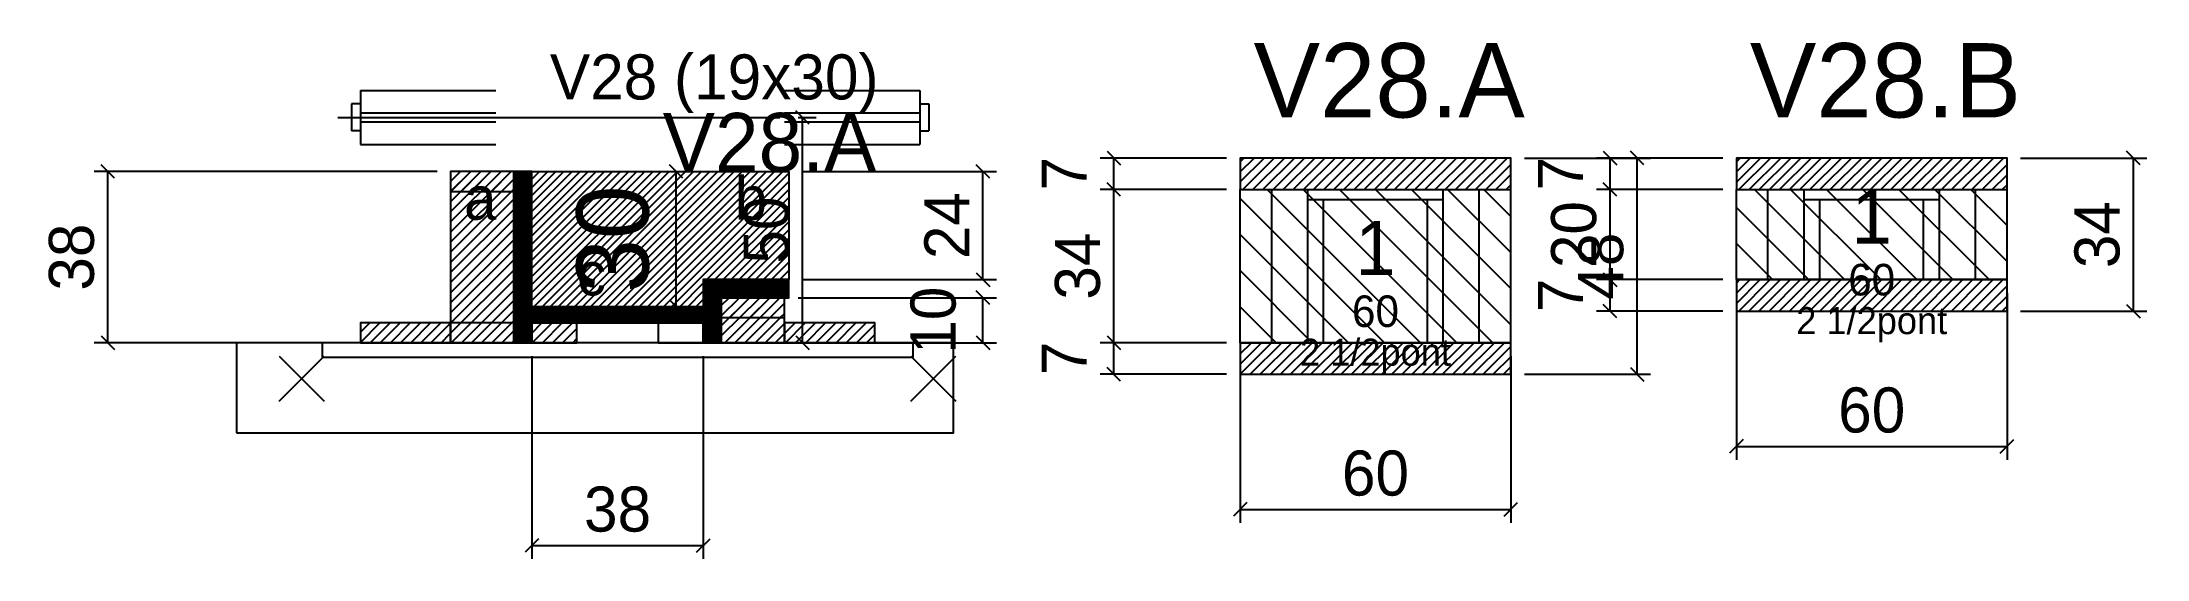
# Model space of a CAD drawing. Extents: x -69 to 398, y -82 to 33.
import ezdxf
from ezdxf.enums import TextEntityAlignment as Align

# ---------------------------------------------------------------- set-up
doc = ezdxf.new("R2010")
doc.units = 0
for name, color, linetype in [('5', 5, 'Continuous'), ('barrote', 126, 'Continuous'), ('CONCRETO', 251, 'Continuous'), ('COTA', 241, 'Continuous'), ('Cota Seção (2x)', 241, 'Continuous'), ('detalhes', 7, 'Continuous'), ('Hachura', 251, 'Continuous'), ('Madeira', 126, 'Continuous'), ('NOMENCLATURA', 7, 'Continuous'), ('Painéis', 200, 'Continuous'), ('presilha', 224, 'Continuous'), ('Reaproveitamento', 30, 'Continuous'), ('SARR_2.2x7', 40, 'Continuous'), ('SARR_3.5x7', 81, 'Continuous'), ('SCO-___-LAJ', 224, 'Continuous'), ('TENSOR', 224, 'Continuous'), ('texto', 7, 'Continuous'), ('Texto Seção', 7, 'Continuous')]:
    doc.layers.add(name, color=color, linetype=linetype)
doc.dimstyles.new('PAINEL', dxfattribs={"dimtxt": 10, "dimasz": 3, "dimexe": 3, "dimexo": 3, "dimgap": 3, "dimtad": 1, "dimblk": 'OBLIQUE', "dimblk1": 'OBLIQUE', "dimcen": 2.5, "dimclrd": 4, "dimclre": 4, "dimclrt": 240, "dimazin": 3, "dimtfac": 1, "dimtmove": 0, "dimatfit": 3})
doc.dimstyles.new('SECAO2X', dxfattribs={"dimtxt": 16, "dimasz": 3, "dimexe": 3, "dimexo": 3, "dimgap": 3, "dimtad": 1, "dimblk": 'OBLIQUE', "dimblk1": 'OBLIQUE', "dimcen": 2.5, "dimclrd": 4, "dimclre": 4, "dimclrt": 240, "dimazin": 3, "dimtfac": 1, "dimtmove": 0, "dimatfit": 3})

# ---------------------------------------------------------------- blocks, each defined once
blk = doc.blocks.new('_OBLIQUE')
at = {"color": 0, "linetype": 'BYBLOCK'}
blk.add_line((-0.5, -0.5), (0.5, 0.5), dxfattribs=at)

msp = doc.modelspace()

# ---------------------------------------------------------------- hatches: boundary and pattern name
at = {"layer": 'COTA'}
h = msp.add_hatch(dxfattribs=at)
h.set_pattern_fill('ANSI31', scale=0.5)
h.paths.add_polyline_path([(197, 0), (257, 0), (257, 7), (197, 7)])
h = msp.add_hatch(dxfattribs=at)
h.set_pattern_fill('ANSI31', scale=0.5)
h.paths.add_polyline_path([(307, 0), (367, 0), (367, 7), (307, 7)])
h = msp.add_hatch(dxfattribs=at)
h.set_pattern_fill('ANSI31', scale=0.4)
h.paths.add_polyline_path([(40, -26), (40, 4), (97, 4), (97, -20), (78, -20), (78, -26)])
h = msp.add_hatch(dxfattribs=at)
h.set_pattern_fill('ANSI31', scale=0.5)
h.paths.add_polyline_path([(307, -27), (367, -27), (367, -20), (307, -20)])
h = msp.add_hatch(dxfattribs=at)
h.set_pattern_fill('ANSI31', scale=0.5)
h.paths.add_polyline_path([(197, -41), (257, -41), (257, -34), (197, -34)])
at = {"layer": 'Hachura'}
h = msp.add_hatch(dxfattribs=at)
h.set_pattern_fill('ANSI31', scale=0.5)
h.paths.add_polyline_path([(22, -34), (36, -34), (36, 4), (22, 4)])
h = msp.add_hatch(dxfattribs=at)
h.set_pattern_fill('ANSI31', scale=0.5)
h.paths.add_polyline_path([(22, -0.4), (36, -0.4), (36, 4), (22, 4)])
h = msp.add_hatch(dxfattribs=at)
h.set_pattern_fill('SOLID')
h.paths.add_polyline_path([(36, -34), (40, -34), (40, 4), (36, 4)])
h = msp.add_hatch(dxfattribs=at)
h.set_pattern_fill('SOLID')
h.paths.add_polyline_path([(78, -24), (97, -24), (97, -20), (78, -20)])
h = msp.add_hatch(dxfattribs=at)
h.set_pattern_fill('SOLID')
h.paths.add_polyline_path([(40, -29.6), (78, -29.6), (78, -26), (40, -26)])
h = msp.add_hatch(dxfattribs=at)
h.set_pattern_fill('SOLID')
h.paths.add_polyline_path([(78, -34), (82, -34), (82, -24), (78, -24)])
h = msp.add_hatch(dxfattribs=at)
h.set_pattern_fill('ANSI31', scale=0.5)
h.paths.add_polyline_path([(82, -34), (96, -34), (96, -24), (82, -24)])
h = msp.add_hatch(dxfattribs=at)
h.set_pattern_fill('ANSI31', scale=0.5)
h.paths.add_polyline_path([(82, -28.4), (96, -28.4), (96, -24), (82, -24)])
h = msp.add_hatch(dxfattribs=at)
h.set_pattern_fill('ANSI31', scale=0.5)
h.paths.add_polyline_path([(2, -34), (22, -34), (22, -29.6), (2, -29.6)])
h = msp.add_hatch(dxfattribs=at)
h.set_pattern_fill('ANSI31', scale=0.5)
h.paths.add_polyline_path([(40, -34), (50, -34), (50, -29.6), (40, -29.6)])
h = msp.add_hatch(dxfattribs=at)
h.set_pattern_fill('ANSI31', scale=0.5)
h.paths.add_polyline_path([(96, -34), (116, -34), (116, -29.6), (96, -29.6)])

# ---------------------------------------------------------------- linework, layer by layer
for p, q in [((0, 19), (0, 13)), ((2, 19), (0, 19)), ((2, 22), (32, 22)), ((2, 22), (2, 10)), ((96, 22), (126, 22)), ((126, 22), (126, 10)), ((126, 19), (128, 19)), ((128, 19), (128, 13)), ((2, 17), (32, 17)), ((2, 15), (32, 15)), ((96, 17), (126, 17)), ((96, 15), (126, 15)), ((2, 13), (0, 13)), ((2, 10), (32, 10)), ((96, 10), (126, 10)), ((126, 13), (128, 13))]:
    msp.add_line(p, q)
at = {"layer": 'barrote'}
msp.add_lwpolyline([(-25.5, -54), (133.5, -54), (133.5, -34), (-25.5, -34)], close=True, dxfattribs=at)
at = {"layer": 'CONCRETO'}
msp.add_lwpolyline([(40, -26), (40, 4), (97, 4), (97, -20), (78, -20), (78, -26)], close=True, dxfattribs=at)
at = {"layer": 'Madeira'}
for points in [[(22, -34), (36, -34), (36, 4), (22, 4)], [(22, -0.4), (36, -0.4), (36, 4), (22, 4)], [(82, -34), (96, -34), (96, -24), (82, -24)], [(82, -28.4), (96, -28.4), (96, -24), (82, -24)], [(2, -34), (22, -34), (22, -29.6), (2, -29.6)], [(22, -34), (36, -34), (36, -29.6), (22, -29.6)], [(40, -34), (50, -34), (50, -29.6), (40, -29.6)], [(68, -34), (78, -34), (78, -29.6), (68, -29.6)], [(96, -34), (116, -34), (116, -29.6), (96, -29.6)]]:
    msp.add_lwpolyline(points, close=True, dxfattribs=at)
at = {"layer": 'Painéis'}
for p, q in [((197, 0), (257, 0)), ((197, -34), (197, 0)), ((257, -34), (257, 0)), ((307, 0), (367, 0)), ((307, -20), (307, 0)), ((367, -20), (367, 0)), ((307, -20), (367, -20)), ((197, -34), (257, -34))]:
    msp.add_line(p, q, dxfattribs=at)
for points in [[(36, -34), (40, -34), (40, 4), (36, 4)], [(78, -24), (97, -24), (97, -20), (78, -20)], [(40, -29.6), (78, -29.6), (78, -26), (40, -26)], [(78, -34), (82, -34), (82, -24), (78, -24)]]:
    msp.add_lwpolyline(points, close=True, dxfattribs=at)
at = {"layer": 'presilha'}
for p, q in [((-16, -47), (-6, -37)), ((-16, -37), (-6, -47)), ((124, -47), (134, -37)), ((124, -37), (134, -47))]:
    msp.add_line(p, q, dxfattribs=at)
at = {"layer": 'Reaproveitamento', "color": 30}
for p, q in [((237, -34), (203, 0)), ((245, -34), (211, 0)), ((253, -34), (219, 0)), ((257, -30), (227, 0)), ((257, -22), (235, 0)), ((257, -14), (243, 0)), ((257, -6), (251, 0)), ((331, -20), (311, 0)), ((339, -20), (319, 0)), ((347, -20), (327, 0)), ((355, -20), (335, 0)), ((363, -20), (343, 0)), ((367, -16), (351, 0)), ((367, -8), (359, 0)), ((367, 0), (367, 0)), ((229, -34), (197, -2)), ((323, -20), (307, -4)), ((221, -34), (197, -10)), ((315, -20), (307, -12)), ((213, -34), (197, -18)), ((307, -20), (307, -20)), ((205, -34), (197, -26)), ((197, -34), (197, -34))]:
    msp.add_line(p, q, dxfattribs=at)
at = {"layer": 'SARR_2.2x7'}
for p, q in [((204, -34), (204, 0)), ((250, -34), (250, 0)), ((314, -20), (314, 0)), ((360, -20), (360, 0)), ((212, -2.2), (242, -2.2)), ((322, -2.2), (352, -2.2))]:
    msp.add_line(p, q, dxfattribs=at)
at = {"layer": 'SARR_3.5x7'}
for p, q in [((212, -34), (212, 0)), ((242, -34), (242, 0)), ((322, -20), (322, 0)), ((352, -20), (352, 0)), ((215.5, -34), (215.5, -2.2)), ((238.5, -34), (238.5, -2.2)), ((325.5, -20), (325.5, -2.2)), ((348.5, -20), (348.5, -2.2)), ((322, -20), (325.5, -20)), ((348.5, -20), (352, -20)), ((212, -34), (215.5, -34)), ((238.5, -34), (242, -34))]:
    msp.add_line(p, q, dxfattribs=at)
at = {"layer": 'SCO-___-LAJ'}
for points in [[(197, 0), (257, 0), (257, 7), (197, 7)], [(307, 0), (367, 0), (367, 7), (307, 7)], [(307, -27), (367, -27), (367, -20), (307, -20)], [(-6.5, -37.2), (124.5, -37.2), (124.5, -34), (-6.5, -34)], [(197, -41), (257, -41), (257, -34), (197, -34)]]:
    msp.add_lwpolyline(points, close=True, dxfattribs=at)
at = {"layer": 'TENSOR'}
msp.add_line((-3, 16), (95, 16), dxfattribs=at)

# ---------------------------------------------------------------- texts
at = {"layer": '5'}
for s, height, p in [('1', 12, (337, -6)), ('1', 12, (227, -13)), ('60', 7, (337, -20)), ('60', 7, (227, -27))]:
    msp.add_text(s, height=height, dxfattribs=at).set_placement(p, align=Align.MIDDLE_CENTER)
at = {"layer": 'detalhes'}
for s, p in [('a', (25, -6.7)), ('b', (85, -6.7)), ('c', (50, -23.5))]:
    msp.add_text(s, height=9.6, dxfattribs=at).set_placement(p)
at = {"layer": 'NOMENCLATURA'}
for s, p in [('V28.A', (200, 16)), ('V28.B', (310, 16))]:
    msp.add_text(s, height=16.5, dxfattribs=at).set_placement(p)
at = {"layer": 'texto', "char_height": 6, "attachment_point": 5}
for insert in [(337, -30), (227, -37)]:
    msp.add_mtext('2 1/2pont', dxfattribs=dict(at, insert=insert))
at = {"layer": 'Texto Seção'}
for s, height, p in [('V28 (19x30)', 10, (44, 20)), ('V28.A', 13, (69, 4))]:
    msp.add_text(s, height=height, dxfattribs=at).set_placement(p)

# ---------------------------------------------------------------- dimensions: what is measured, and where the dimension line sits
at = {"layer": 'COTA'}
for base, p1, p2 in [((100, -34), (96, -34), (96, 16)), ((-54, -34), (2, -34), (22, 4)), ((140, -20), (97, -20), (97, 4)), ((169, 0), (197, 0), (197, 7)), ((285, -41), (257, -41), (257, 7)), ((279, 0), (307, 0), (307, 7)), ((395, -27), (367, -27), (367, 7)), ((169, -34), (197, -34), (197, 0)), ((279, -20), (307, -20), (307, 0)), ((279, -27), (307, -27), (307, -20)), ((140, -34), (96, -34), (96, -24)), ((169, -41), (197, -41), (197, -34))]:
    msp.add_linear_dim(base=base, p1=p1, p2=p2, angle=90, dimstyle='PAINEL', dxfattribs=at).render()
for base, p1, p2 in [((307, -57), (307, -20), (367, -20)), ((40, -79), (40, -34), (78, -34)), ((197, -71), (197, -34), (257, -34))]:
    msp.add_linear_dim(base=base, p1=p1, p2=p2, dimstyle='PAINEL', dxfattribs=at).render()
at = {"layer": 'Cota Seção (2x)'}
msp.add_linear_dim(base=(72, -26), p1=(40, -26), p2=(40, 4), angle=90, dimstyle='SECAO2X', dxfattribs=at).render()

doc.saveas('drawing.dxf')
